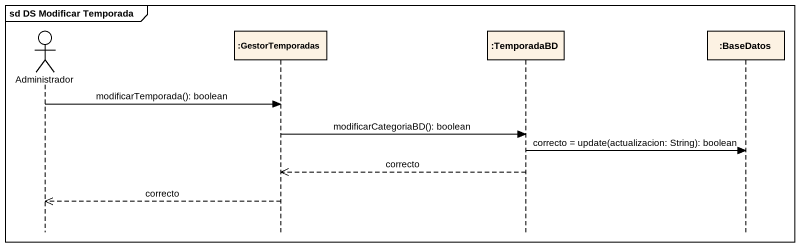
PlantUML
@startuml
mainframe sd DS Modificar Temporada
hide footbox
actor Administrador
participant ":GestorTemporadas" as GestorTemporadas
participant ":TemporadaBD" as TemporadaBD
participant ":BaseDatos" as BaseDatos

Administrador -> GestorTemporadas : modificarTemporada(): boolean
GestorTemporadas -> TemporadaBD : modificarCategoriaBD(): boolean
TemporadaBD -> BaseDatos : correcto = update(actualizacion: String): boolean
TemporadaBD -->> GestorTemporadas : correcto
GestorTemporadas -->> Administrador : correcto
@enduml
